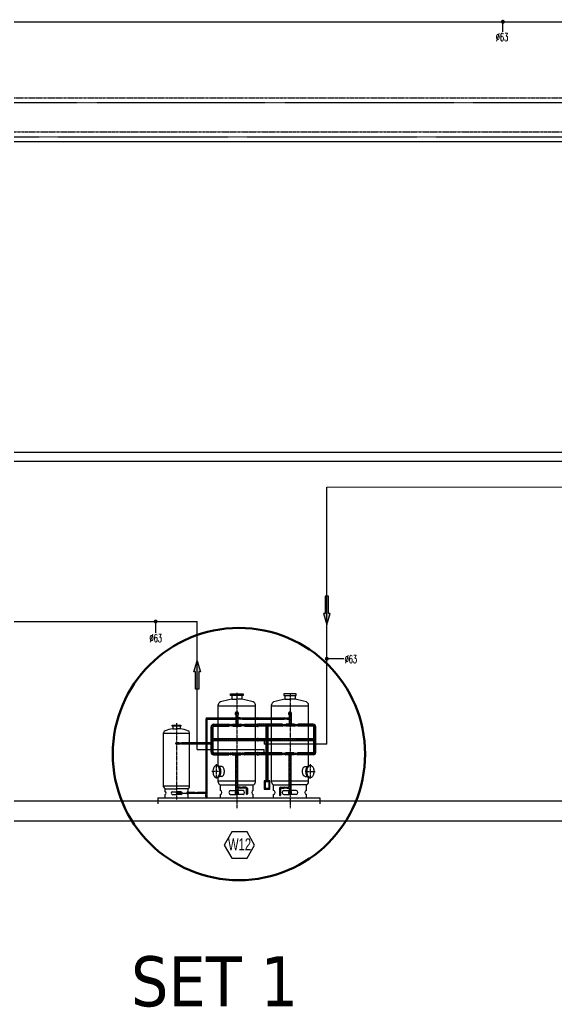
# Model space of a CAD drawing. Header units: inches. Extents: x -213476 to 33124, y -97366 to -68351.
# Drawn here: x -144792 to -139428, y -96518 to -86646 of the extents above; entities that cross this region are included whole.
import ezdxf
from ezdxf.enums import TextEntityAlignment as Align

# ---------------------------------------------------------------- set-up
doc = ezdxf.new("R2010")
doc.units = ezdxf.units.IN
doc.header["$MEASUREMENT"] = 0
for name, pattern in [('ACAD_ISO06W100', [36, 24, -3, 0, -3, 0, -3, 0, -3]), ('CENTER', [8, 5, -1, 1, -1]), ('CENTER2', [28.575, 19.05, -3.175, 3.175, -3.175]), ('SICAKSU', [1.25, 0.625, -0.125, 0.125, -0.125, 0.125, -0.125])]:
    doc.linetypes.add(name, pattern=pattern)
for name, color, linetype in [('duvar', 3, 'Continuous'), ('ok', 7, 'Continuous'), ('T-ISICİHAZ', 8, 'Continuous'), ('t-sirkülasyon', 7, 'ACAD_ISO06W100'), ('t-soguk', 161, 'Continuous'), ('t-sıcak', 10, 'SICAKSU'), ('t-temiz çap', 7, 'Continuous'), ('T-TOPLAM-ISITMA', 6, 'Continuous'), ('t-yumuşak su', 7, 'Continuous')]:
    doc.layers.add(name, color=color, linetype=linetype)
doc.layers.add('t-çap', color=2, linetype='Continuous', true_color=0xffff00)
doc.styles.add('ARIAL', font='wturkce.shx')
doc.styles.get("Standard").update_dxf_attribs({"font": 'arial.ttf'})
doc.styles.add('t-sihsemacap', font='txt.shx', dxfattribs={"width": 0.6, "height": 10})
doc.styles.add('TAHOMA', font='tahoma.ttf')
doc.linetypes.add('Yumusaksu', pattern='A,1.5,-0.15,["Ys",Standard,S=0.2,R=0,X=-0.05,Y=-0.05],-0.35', length=2)

# ---------------------------------------------------------------- blocks, each defined once
blk = doc.blocks.new('A$C12F96355')
at = {"layer": 'ok', "ltscale": 100}
blk.add_hatch(color=256, dxfattribs=at).paths.add_polyline_path([(-16.44, 1), (-16.44, -1), (-6.42, -1), (-6.42, -2.01), (0, 0), (-6.42, 2.01), (-6.42, 1)])
blk.add_lwpolyline([(-6.42, -1), (-16.44, -1), (-16.44, 1), (-6.42, 1), (-6.42, 2.01), (0, 0), (-6.42, -2.01), (-6.42, -1), (-16.44, -1)], dxfattribs=at)

msp = doc.modelspace()

# ---------------------------------------------------------------- linework, layer by layer
at = {"layer": 'duvar', "color": 3, "lineweight": -3}
for p, q in [((-213010.7, -94453.6), (-13803.3, -94453.6)), ((-213010.7, -94653.6), (-13803.3, -94653.6))]:
    msp.add_line(p, q, dxfattribs=at)
at = {"layer": 'T-ISICİHAZ', "color": 7}
for p, q in [((-142683.8, -93401), (-142683.8, -93385.7)), ((-142683.8, -93385.7), (-142559.1, -93385.7)), ((-142559.1, -93385.7), (-142559.1, -93401)), ((-142027.3, -93385.7), (-142152, -93385.7)), ((-142152, -93385.7), (-142152, -93401)), ((-142027.3, -93401), (-142027.3, -93385.7)), ((-142559.1, -93401), (-142683.8, -93401)), ((-142152, -93401), (-142027.3, -93401)), ((-142807.5, -93503.9), (-142435.5, -93503.9)), ((-142631.5, -93582.5), (-142631.5, -93626.1)), ((-142611.5, -93582.5), (-142611.5, -93626.1)), ((-142275.7, -93503.9), (-141903.7, -93503.9)), ((-142099.7, -93582.5), (-142099.7, -93626.1)), ((-142079.7, -93582.5), (-142079.7, -93689.1)), ((-142931.7, -93641.1), (-142931.7, -93874.8)), ((-142919.7, -93641.1), (-142919.7, -93874.8)), ((-142916.7, -93626.1), (-142631.5, -93626.1)), ((-142916.7, -93638.1), (-142631.5, -93638.1)), ((-142631.5, -93638.1), (-142631.5, -93689.1)), ((-142588.2, -93626.1), (-142611.5, -93626.1)), ((-142588.2, -93638.1), (-142611.5, -93638.1)), ((-142611.5, -93638.1), (-142611.5, -93689.1)), ((-142588.2, -93638.1), (-142588.2, -93626.1)), ((-142587, -93638.1), (-142564.3, -93626.1)), ((-142564.3, -93638.1), (-142587, -93626.1)), ((-142587, -93638.1), (-142587, -93626.1)), ((-142564.3, -93638.1), (-142564.3, -93626.1)), ((-142563.2, -93626.1), (-142414.4, -93626.1)), ((-142563.2, -93638.1), (-142563.2, -93626.1)), ((-142563.2, -93638.1), (-142414.4, -93638.1)), ((-142413, -93626.1), (-142412.4, -93626.1)), ((-142413, -93638.1), (-142412.4, -93638.1)), ((-142411, -93626.1), (-142148, -93626.1)), ((-142411, -93638.1), (-142148, -93638.1)), ((-142148, -93638.1), (-142148, -93626.1)), ((-142146.8, -93638.1), (-142146.8, -93626.1)), ((-142146.8, -93638.1), (-142124.2, -93626.1)), ((-142124.2, -93638.1), (-142146.8, -93626.1)), ((-142124.2, -93638.1), (-142124.2, -93626.1)), ((-142123, -93638.1), (-142123, -93626.1)), ((-142123, -93626.1), (-142099.7, -93626.1)), ((-142123, -93638.1), (-142099.7, -93638.1)), ((-142099.7, -93638.1), (-142099.7, -93689.1)), ((-143093.9, -93780.3), (-143354.3, -93780.3)), ((-143267.7, -93697.6), (-143180.4, -93697.6)), ((-143267.7, -93708.3), (-143267.7, -93697.6)), ((-143180.4, -93708.3), (-143267.7, -93708.3)), ((-143180.4, -93697.6), (-143180.4, -93708.3)), ((-142879.5, -93874.8), (-142879.5, -93714.1)), ((-142859.5, -93831.8), (-142859.5, -93714.1)), ((-142854.5, -93689.1), (-142702.9, -93689.1)), ((-142854.5, -93709.1), (-142702.9, -93709.1)), ((-142702.9, -93709.1), (-142702.9, -93689.1)), ((-142701, -93709.1), (-142701, -93689.1)), ((-142701, -93709.1), (-142663.2, -93689.1)), ((-142663.2, -93709.1), (-142701, -93689.1)), ((-142663.2, -93709.1), (-142663.2, -93689.1)), ((-142661.2, -93689.1), (-142631.5, -93689.1)), ((-142661.2, -93709.1), (-142661.2, -93689.1)), ((-142661.2, -93709.1), (-142581.7, -93709.1)), ((-142611.5, -93689.1), (-142581.7, -93689.1)), ((-142581.7, -93709.1), (-142581.7, -93689.1)), ((-142579.8, -93709.1), (-142579.8, -93689.1)), ((-142542, -93709.1), (-142579.8, -93689.1)), ((-142579.8, -93709.1), (-142542, -93689.1)), ((-142542, -93709.1), (-142542, -93689.1)), ((-142540, -93689.1), (-142414.8, -93689.1)), ((-142540, -93709.1), (-142540, -93689.1)), ((-142540, -93709.1), (-142414.8, -93709.1)), ((-142412.5, -93689.1), (-142411.2, -93689.1)), ((-142412.5, -93709.1), (-142411.2, -93709.1)), ((-142171.1, -93689.1), (-142408.8, -93689.1)), ((-142171.1, -93709.1), (-142408.8, -93709.1)), ((-142328.8, -93831.8), (-142328.8, -93709.1)), ((-142308.8, -93831.8), (-142308.8, -93709.1)), ((-142171.1, -93709.1), (-142171.1, -93689.1)), ((-142169.2, -93709.1), (-142169.2, -93689.1)), ((-142169.2, -93709.1), (-142131.4, -93689.1)), ((-142131.4, -93709.1), (-142169.2, -93689.1)), ((-142131.4, -93709.1), (-142131.4, -93689.1)), ((-142129.4, -93709.1), (-142129.4, -93689.1)), ((-142099.7, -93689.1), (-142129.4, -93689.1)), ((-142049.9, -93709.1), (-142129.4, -93709.1)), ((-142049.9, -93689.1), (-142079.7, -93689.1)), ((-142049.9, -93709.1), (-142049.9, -93689.1)), ((-142048, -93709.1), (-142010.2, -93689.1)), ((-142010.2, -93709.1), (-142048, -93689.1)), ((-142048, -93709.1), (-142048, -93689.1)), ((-142010.2, -93709.1), (-142010.2, -93689.1)), ((-141856.7, -93689.1), (-142008.2, -93689.1)), ((-142008.2, -93709.1), (-142008.2, -93689.1)), ((-141856.7, -93709.1), (-142008.2, -93709.1)), ((-141851.7, -93831.8), (-141851.7, -93714.1)), ((-141831.7, -93969.4), (-141831.7, -93714.1)), ((-143200.8, -93874.8), (-143224.1, -93874.8)), ((-143200.8, -93886.8), (-143200.8, -93874.8)), ((-143199.6, -93886.8), (-143176.9, -93874.8)), ((-143176.9, -93886.8), (-143199.6, -93874.8)), ((-143199.6, -93886.8), (-143199.6, -93874.8)), ((-143176.9, -93886.8), (-143176.9, -93874.8)), ((-143175.8, -93886.8), (-143175.8, -93874.8)), ((-142879.5, -93874.8), (-143175.8, -93874.8)), ((-142859.5, -93831.8), (-142414.8, -93831.8)), ((-142859.5, -93969.4), (-142859.5, -93851.8)), ((-142859.5, -93851.8), (-142414.8, -93851.8)), ((-142412.5, -93831.8), (-142411.2, -93831.8)), ((-142412.5, -93851.8), (-142411.2, -93851.8)), ((-142408.8, -93831.8), (-141851.7, -93831.8)), ((-142408.8, -93851.8), (-141851.7, -93851.8)), ((-142328.8, -93974.4), (-142328.8, -93851.8)), ((-142308.8, -93974.4), (-142308.8, -93851.8)), ((-141851.7, -93969.4), (-141851.7, -93851.8)), ((-143200.8, -93886.8), (-143224.1, -93886.8)), ((-142879.5, -93886.8), (-143175.8, -93886.8)), ((-142931.7, -93886.8), (-142931.7, -94367.6)), ((-142919.7, -93886.8), (-142919.7, -94387.1)), ((-142879.5, -93969.4), (-142879.5, -93886.8)), ((-142854.5, -93974.4), (-142702.9, -93974.4)), ((-142702.9, -93974.4), (-142702.9, -93994.4)), ((-142663.2, -93974.4), (-142701, -93994.4)), ((-142701, -93974.4), (-142663.2, -93994.4)), ((-142701, -93974.4), (-142701, -93994.4)), ((-142663.2, -93974.4), (-142663.2, -93994.4)), ((-142661.2, -93974.4), (-142661.2, -93994.4)), ((-142661.2, -93974.4), (-142581.7, -93974.4)), ((-142581.7, -93974.4), (-142581.7, -93994.4)), ((-142579.8, -93974.4), (-142542, -93994.4)), ((-142542, -93974.4), (-142579.8, -93994.4)), ((-142579.8, -93974.4), (-142579.8, -93994.4)), ((-142542, -93974.4), (-142542, -93994.4)), ((-142540, -93974.4), (-142540, -93994.4)), ((-142414.8, -93974.4), (-142540, -93974.4)), ((-142412.5, -93974.4), (-142411.2, -93974.4)), ((-142171.1, -93974.4), (-142408.8, -93974.4)), ((-142171.1, -93974.4), (-142171.1, -93994.4)), ((-142169.2, -93974.4), (-142169.2, -93994.4)), ((-142169.2, -93974.4), (-142131.4, -93994.4)), ((-142131.4, -93974.4), (-142169.2, -93994.4)), ((-142131.4, -93974.4), (-142131.4, -93994.4)), ((-142129.4, -93974.4), (-142129.4, -93994.4)), ((-142049.9, -93974.4), (-142129.4, -93974.4)), ((-142049.9, -93974.4), (-142049.9, -93994.4)), ((-142048, -93974.4), (-142048, -93994.4)), ((-142010.2, -93974.4), (-142048, -93994.4)), ((-142048, -93974.4), (-142010.2, -93994.4)), ((-142010.2, -93974.4), (-142010.2, -93994.4)), ((-142008.2, -93974.4), (-142008.2, -93994.4)), ((-141856.7, -93974.4), (-142008.2, -93974.4)), ((-142854.5, -93994.4), (-142702.9, -93994.4)), ((-142661.2, -93994.4), (-142631.5, -93994.4)), ((-142631.5, -94371.2), (-142631.5, -93994.4)), ((-142611.5, -93994.4), (-142581.7, -93994.4)), ((-142611.5, -94316.2), (-142611.5, -93994.4)), ((-142414.8, -93994.4), (-142540, -93994.4)), ((-142412.5, -93994.4), (-142411.2, -93994.4)), ((-142171.1, -93994.4), (-142408.8, -93994.4)), ((-142328.8, -94255.2), (-142328.8, -93994.4)), ((-142308.8, -94255.2), (-142308.8, -93994.4)), ((-142099.7, -93994.4), (-142129.4, -93994.4)), ((-142099.7, -94316.2), (-142099.7, -93994.4)), ((-142049.9, -93994.4), (-142079.7, -93994.4)), ((-142079.7, -94371.2), (-142079.7, -93994.4)), ((-141856.7, -93994.4), (-142008.2, -93994.4)), ((-142815.9, -94100.4), (-142826.1, -94100.4)), ((-142773.5, -94111.6), (-142795.6, -94111.6)), ((-141965.5, -94157.2), (-141965.1, -94151.1)), ((-141965.5, -94163.4), (-141965.5, -94157.2)), ((-141965.1, -94169.6), (-141965.5, -94163.4)), ((-141965.1, -94151.1), (-141964.2, -94145.1)), ((-141964.3, -94175.6), (-141965.1, -94169.6)), ((-141963, -94181.3), (-141964.3, -94175.6)), ((-141964.2, -94145.1), (-141962.9, -94139.4)), ((-141962.9, -94139.4), (-141961.2, -94134)), ((-141961.2, -94134), (-141959.1, -94129)), ((-141959.1, -94129), (-141956.7, -94124.5)), ((-141956.7, -94124.5), (-141954, -94120.6)), ((-141954, -94120.6), (-141951, -94117.4)), ((-141951, -94117.4), (-141947.9, -94114.8)), ((-141947.9, -94114.8), (-141944.6, -94113)), ((-141944.6, -94113), (-141941.1, -94111.9)), ((-141941.1, -94111.9), (-141937.7, -94111.6)), ((-141937.7, -94111.6), (-141915.5, -94111.6)), ((-141930.2, -94161.4), (-141930, -94154.5)), ((-141930, -94168.3), (-141930.2, -94161.4)), ((-141930, -94154.5), (-141929.3, -94147.7)), ((-141929.4, -94175.1), (-141930, -94168.3)), ((-141928.3, -94181.7), (-141929.4, -94175.1)), ((-141929.3, -94147.7), (-141928.2, -94141.1)), ((-141928.2, -94141.1), (-141926.7, -94134.7)), ((-141927.7, -94161.4), (-141927.5, -94154.5)), ((-141927.5, -94168.3), (-141927.7, -94161.4)), ((-141927.5, -94154.5), (-141926.8, -94147.7)), ((-141926.9, -94175.1), (-141927.5, -94168.3)), ((-141925.8, -94181.7), (-141926.9, -94175.1)), ((-141926.8, -94147.7), (-141925.7, -94141.1)), ((-141926.7, -94134.7), (-141924.8, -94128.7)), ((-141925.7, -94141.1), (-141924.2, -94134.7)), ((-141924.9, -94157.5), (-141924.3, -94149.8)), ((-141924.9, -94165.2), (-141924.9, -94157.5)), ((-141924.4, -94172.9), (-141924.9, -94165.2)), ((-141924.8, -94128.7), (-141922.5, -94123.1)), ((-141923.3, -94180.4), (-141924.4, -94172.9)), ((-141924.3, -94149.8), (-141923.2, -94142.4)), ((-141924.2, -94134.7), (-141922.3, -94128.7)), ((-141923.2, -94142.4), (-141921.5, -94135.2)), ((-141922.5, -94123.1), (-141919.9, -94118)), ((-141922.3, -94128.7), (-141920, -94123.1)), ((-141921.5, -94135.2), (-141919.4, -94128.5)), ((-141920, -94123.1), (-141917.4, -94118)), ((-141919.9, -94118), (-141917, -94113.4)), ((-141919.9, -94159.7), (-141919.5, -94151.5)), ((-141919.8, -94167.8), (-141919.9, -94159.7)), ((-141919, -94175.9), (-141919.8, -94167.8)), ((-141919.5, -94151.5), (-141918.4, -94143.5)), ((-141919.4, -94128.5), (-141916.8, -94122.2)), ((-141917.7, -94183.7), (-141919, -94175.9)), ((-141918.4, -94143.5), (-141916.8, -94135.9)), ((-141917.4, -94118), (-141914.5, -94113.4)), ((-141917, -94113.4), (-141913.8, -94109.5)), ((-141916.8, -94122.2), (-141913.8, -94116.6)), ((-141916.8, -94135.9), (-141914.5, -94128.7)), ((-141914.5, -94113.4), (-141911.3, -94109.5)), ((-141914.5, -94128.7), (-141911.8, -94122.1)), ((-141913.8, -94109.5), (-141910.4, -94106.2)), ((-141913.8, -94116.6), (-141910.5, -94111.8)), ((-141911.8, -94122.1), (-141908.6, -94116.3)), ((-141911.3, -94109.5), (-141907.9, -94106.2)), ((-141910.5, -94111.8), (-141906.8, -94107.7)), ((-141910.4, -94106.2), (-141906.7, -94103.6)), ((-141908.6, -94116.3), (-141905, -94111.2)), ((-141907.9, -94106.2), (-141904.3, -94103.6)), ((-141906.8, -94107.7), (-141902.8, -94104.5)), ((-141906.7, -94103.6), (-141903, -94101.8)), ((-141905, -94111.2), (-141901, -94107)), ((-141904.3, -94103.6), (-141900.5, -94101.8)), ((-141903, -94101.8), (-141899.2, -94100.7)), ((-141902.8, -94104.5), (-141898.7, -94102.2)), ((-141901, -94107), (-141896.8, -94103.8)), ((-141900.5, -94101.8), (-141896.7, -94100.7)), ((-141899.2, -94100.7), (-141895.3, -94100.4)), ((-141898.7, -94102.2), (-141894.4, -94100.8)), ((-141896.8, -94103.8), (-141892.4, -94101.7)), ((-141896.7, -94100.7), (-141892.8, -94100.4)), ((-141895.3, -94100.4), (-141885, -94100.4)), ((-141894.4, -94100.8), (-141890, -94100.4)), ((-141892.4, -94101.7), (-141887.8, -94100.6)), ((-141887.8, -94100.6), (-141883.2, -94100.6)), ((-141883.2, -94100.6), (-141878.6, -94101.7)), ((-141878.6, -94101.7), (-141874.2, -94103.8)), ((-141874.2, -94103.8), (-141869.9, -94107)), ((-141869.9, -94107), (-141866, -94111.2)), ((-141866, -94111.2), (-141862.4, -94116.3)), ((-141862.4, -94116.3), (-141859.2, -94122.1)), ((-141859.2, -94122.1), (-141856.4, -94128.7)), ((-141856.4, -94128.7), (-141854.2, -94135.9)), ((-141854.2, -94135.9), (-141852.6, -94143.5)), ((-141852, -94175.9), (-141853.3, -94183.7)), ((-141852.6, -94143.5), (-141851.5, -94151.5)), ((-141851.2, -94167.8), (-141852, -94175.9)), ((-141851.5, -94151.5), (-141851, -94159.7)), ((-141851, -94159.7), (-141851.2, -94167.8)), ((-142815.5, -94223), (-142825.5, -94223)), ((-142807.5, -94255.2), (-142435.5, -94255.2)), ((-142773.2, -94209.6), (-142793.9, -94209.6)), ((-142346.8, -94255.2), (-142346.8, -94337)), ((-142290.7, -94255.2), (-142346.8, -94255.2)), ((-142290.7, -94337), (-142290.7, -94255.2)), ((-142275.7, -94255.2), (-141903.7, -94255.2)), ((-141961.3, -94186.7), (-141963, -94181.3)), ((-141959.3, -94191.8), (-141961.3, -94186.7)), ((-141956.9, -94196.3), (-141959.3, -94191.8)), ((-141954.2, -94200.2), (-141956.9, -94196.3)), ((-141951.3, -94203.5), (-141954.2, -94200.2)), ((-141948.1, -94206.2), (-141951.3, -94203.5)), ((-141944.8, -94208.1), (-141948.1, -94206.2)), ((-141941.4, -94209.2), (-141944.8, -94208.1)), ((-141937.9, -94209.6), (-141941.4, -94209.2)), ((-141937.9, -94209.6), (-141917.2, -94209.6)), ((-141926.8, -94188.1), (-141928.3, -94181.7)), ((-141925, -94194.2), (-141926.8, -94188.1)), ((-141924.4, -94188.1), (-141925.8, -94181.7)), ((-141922.7, -94199.8), (-141925, -94194.2)), ((-141922.5, -94194.2), (-141924.4, -94188.1)), ((-141921.7, -94187.6), (-141923.3, -94180.4)), ((-141920.1, -94205), (-141922.7, -94199.8)), ((-141920.2, -94199.8), (-141922.5, -94194.2)), ((-141919.6, -94194.4), (-141921.7, -94187.6)), ((-141917.7, -94205), (-141920.2, -94199.8)), ((-141917.2, -94209.6), (-141920.1, -94205)), ((-141917.1, -94200.7), (-141919.6, -94194.4)), ((-141915.7, -94191.1), (-141917.7, -94183.7)), ((-141914.8, -94209.6), (-141917.7, -94205)), ((-141914.1, -94213.6), (-141917.2, -94209.6)), ((-141914.1, -94206.3), (-141917.1, -94200.7)), ((-141913.2, -94198), (-141915.7, -94191.1)), ((-141911.6, -94213.6), (-141914.8, -94209.6)), ((-141910.7, -94211.2), (-141914.1, -94206.3)), ((-141910.7, -94216.9), (-141914.1, -94213.6)), ((-141910.3, -94204.3), (-141913.2, -94198)), ((-141908.2, -94216.9), (-141911.6, -94213.6)), ((-141907.1, -94215.4), (-141910.7, -94211.2)), ((-141907.1, -94219.5), (-141910.7, -94216.9)), ((-141906.9, -94209.8), (-141910.3, -94204.3)), ((-141904.6, -94219.5), (-141908.2, -94216.9)), ((-141903.1, -94218.7), (-141907.1, -94215.4)), ((-141903.4, -94221.5), (-141907.1, -94219.5)), ((-141903.1, -94214.4), (-141906.9, -94209.8)), ((-141900.9, -94221.5), (-141904.6, -94219.5)), ((-141899.5, -94222.6), (-141903.4, -94221.5)), ((-141898.9, -94218.1), (-141903.1, -94214.4)), ((-141899, -94221.1), (-141903.1, -94218.7)), ((-141897, -94222.6), (-141900.9, -94221.5)), ((-141895.6, -94223), (-141899.5, -94222.6)), ((-141894.7, -94222.5), (-141899, -94221.1)), ((-141894.6, -94220.8), (-141898.9, -94218.1)), ((-141893.2, -94223), (-141897, -94222.6)), ((-141895.6, -94223), (-141885.6, -94223)), ((-141890.4, -94223), (-141894.7, -94222.5)), ((-141890.1, -94222.4), (-141894.6, -94220.8)), ((-141885.5, -94223), (-141890.1, -94222.4)), ((-141880.9, -94222.4), (-141885.5, -94223)), ((-141876.4, -94220.8), (-141880.9, -94222.4)), ((-141872, -94218.1), (-141876.4, -94220.8)), ((-141867.9, -94214.4), (-141872, -94218.1)), ((-141864.1, -94209.8), (-141867.9, -94214.4)), ((-141860.7, -94204.3), (-141864.1, -94209.8)), ((-141857.7, -94198), (-141860.7, -94204.3)), ((-141855.3, -94191.1), (-141857.7, -94198)), ((-141853.3, -94183.7), (-141855.3, -94191.1)), ((-143093.9, -94306.2), (-143354.3, -94306.2)), ((-143229.7, -94367.6), (-143229.7, -94363)), ((-143217.7, -94367.6), (-143217.7, -94363)), ((-143170.7, -94370.6), (-143214.7, -94370.6)), ((-143037.2, -94370.6), (-143118.6, -94370.6)), ((-143037.2, -94370.6), (-143037.2, -94382.6)), ((-143036, -94370.6), (-143036, -94382.6)), ((-143013.4, -94370.6), (-143036, -94382.6)), ((-143036, -94370.6), (-143013.4, -94382.6)), ((-143013.4, -94370.6), (-143013.4, -94382.6)), ((-143012.2, -94370.6), (-143012.2, -94382.6)), ((-142934.7, -94370.6), (-143012.2, -94370.6)), ((-142588.2, -94316.2), (-142611.5, -94316.2)), ((-142588.2, -94328.2), (-142611.5, -94328.2)), ((-142611.5, -94328.2), (-142611.5, -94371.2)), ((-142588.2, -94328.2), (-142588.2, -94316.2)), ((-142587, -94328.2), (-142587, -94316.2)), ((-142564.3, -94328.2), (-142587, -94316.2)), ((-142587, -94328.2), (-142564.3, -94316.2)), ((-142564.3, -94328.2), (-142564.3, -94316.2)), ((-142563.2, -94328.2), (-142563.2, -94316.2)), ((-142531, -94316.2), (-142563.2, -94316.2)), ((-142531, -94328.2), (-142563.2, -94328.2)), ((-142528, -94331.2), (-142528, -94385.9)), ((-142516, -94331.2), (-142516, -94385.9)), ((-142346.8, -94337), (-142290.7, -94337)), ((-142195.1, -94331.2), (-142195.1, -94398.6)), ((-142183.1, -94331.2), (-142183.1, -94398.6)), ((-142180.1, -94316.2), (-142148, -94316.2)), ((-142180.1, -94328.2), (-142148, -94328.2)), ((-142148, -94328.2), (-142148, -94316.2)), ((-142146.8, -94328.2), (-142146.8, -94316.2)), ((-142146.8, -94328.2), (-142124.2, -94316.2)), ((-142124.2, -94328.2), (-142146.8, -94316.2)), ((-142124.2, -94328.2), (-142124.2, -94316.2)), ((-142123, -94328.2), (-142123, -94316.2)), ((-142123, -94316.2), (-142099.7, -94316.2)), ((-142123, -94328.2), (-142099.7, -94328.2)), ((-142099.7, -94328.2), (-142099.7, -94371.2)), ((-143170.7, -94382.6), (-143214.7, -94382.6)), ((-143037.2, -94382.6), (-143118.6, -94382.6)), ((-142934.7, -94382.6), (-143012.2, -94382.6)), ((-142931.7, -94387.1), (-142931.7, -94385.6)), ((-142931.7, -94387.1), (-142919.7, -94387.1)), ((-142931.7, -94388.3), (-142919.7, -94388.3)), ((-142931.7, -94388.3), (-142919.7, -94410.9)), ((-142931.7, -94410.9), (-142919.7, -94388.3)), ((-142931.7, -94410.9), (-142919.7, -94410.9)), ((-142931.7, -94412.1), (-142919.7, -94412.1)), ((-142931.7, -94412.1), (-142931.7, -94421.4)), ((-142919.7, -94412.1), (-142919.7, -94421.4))]:
    msp.add_line(p, q, dxfattribs=at)
at = {"layer": 'T-ISICİHAZ', "color": 7, "linetype": 'CENTER2', "ltscale": 0.5}
for p, q in [((-142621.5, -93375.8), (-142621.5, -94527.6)), ((-142089.7, -93377.4), (-142089.7, -94527.6)), ((-143224.1, -93678.2), (-143224.1, -94441.9))]:
    msp.add_line(p, q, dxfattribs=at)
at = {"layer": 'T-ISICİHAZ', "color": 240}
for p, q in [((-142672.8, -93401), (-142672.8, -93438.1)), ((-142672.8, -93438.1), (-142621.5, -93438.1)), ((-142570.2, -93438.1), (-142621.5, -93438.1)), ((-142570.2, -93401), (-142570.2, -93438.1)), ((-142141, -93401), (-142141, -93438.1)), ((-142141, -93438.1), (-142089.7, -93438.1)), ((-142038.4, -93438.1), (-142089.7, -93438.1)), ((-142038.4, -93401), (-142038.4, -93438.1)), ((-142807.5, -93689.1), (-142807.5, -93493.5)), ((-142435.5, -93689.1), (-142435.5, -93493.5)), ((-142275.7, -93689.1), (-142275.7, -93493.5)), ((-141903.7, -93689.1), (-141903.7, -93493.5)), ((-143354.3, -94313.9), (-143354.3, -93773)), ((-143260, -93708.3), (-143260, -93734.2)), ((-143260, -93734.2), (-143224.1, -93734.2)), ((-143188.2, -93734.2), (-143224.1, -93734.2)), ((-143188.2, -93708.3), (-143188.2, -93734.2)), ((-143093.9, -94313.9), (-143093.9, -93773)), ((-142807.5, -93831.8), (-142807.5, -93709.1)), ((-142435.5, -93831.8), (-142435.5, -93709.1)), ((-142275.7, -93831.8), (-142275.7, -93709.1)), ((-141903.7, -93831.8), (-141903.7, -93709.1)), ((-142807.5, -93974.4), (-142807.5, -93851.8)), ((-142435.5, -93974.4), (-142435.5, -93851.8)), ((-142275.7, -93974.4), (-142275.7, -93851.8)), ((-141903.7, -93974.4), (-141903.7, -93851.8)), ((-142807.5, -94102.1), (-142807.5, -93994.4)), ((-142435.5, -94266.2), (-142435.5, -93994.4)), ((-142275.7, -94266.2), (-142275.7, -93994.4)), ((-141903.7, -94102.1), (-141903.7, -93994.4)), ((-142807.5, -94266.2), (-142807.5, -94221.3)), ((-141903.7, -94266.2), (-141903.7, -94221.3)), ((-143338.7, -94363), (-143338.7, -94333.4)), ((-143338.7, -94333.4), (-143224.1, -94333.4)), ((-143268.3, -94363), (-143224.1, -94363)), ((-143109.5, -94333.4), (-143224.1, -94333.4)), ((-143179.9, -94363), (-143224.1, -94363)), ((-143109.5, -94363), (-143109.5, -94333.4)), ((-142785.2, -94351.7), (-142785.2, -94294)), ((-142785.2, -94294), (-142457.8, -94294)), ((-142684.7, -94351.7), (-142621.5, -94351.7)), ((-142558.3, -94351.7), (-142621.5, -94351.7)), ((-142457.8, -94351.7), (-142457.8, -94294)), ((-142253.4, -94351.7), (-142253.4, -94294)), ((-142253.4, -94294), (-142089.7, -94294)), ((-142152.9, -94351.7), (-142089.7, -94351.7)), ((-141926, -94294), (-142089.7, -94294)), ((-142026.5, -94351.7), (-142089.7, -94351.7)), ((-141926, -94351.7), (-141926, -94294)), ((-143338.7, -94425.2), (-143338.7, -94390.3)), ((-143268.3, -94390.3), (-143224.1, -94390.3)), ((-143179.9, -94390.3), (-143224.1, -94390.3)), ((-143109.5, -94425.2), (-143109.5, -94390.3)), ((-142785.2, -94425.2), (-142785.2, -94390.8)), ((-142684.7, -94390.8), (-142621.5, -94390.8)), ((-142558.3, -94390.8), (-142621.5, -94390.8)), ((-142457.8, -94425.2), (-142457.8, -94390.8)), ((-142253.4, -94425.2), (-142253.4, -94390.8)), ((-142152.9, -94390.8), (-142089.7, -94390.8)), ((-142026.5, -94390.8), (-142089.7, -94390.8)), ((-141926, -94425.2), (-141926, -94390.8))]:
    msp.add_line(p, q, dxfattribs=at)
at = {"layer": 'T-ISICİHAZ', "color": 1, "linetype": 'CENTER', "ltscale": 0.1}
for p, q in [((-142925.7, -93641.1), (-142925.7, -94427.8)), ((-142096.8, -93632.1), (-142916.7, -93632.1)), ((-142869.5, -93969.4), (-142869.5, -93714.1)), ((-141856.7, -93699.1), (-142854.5, -93699.1)), ((-141841.7, -93969.4), (-141841.7, -93714.1)), ((-143227, -93880.8), (-142892, -93880.8)), ((-141851.7, -93841.8), (-142859.5, -93841.8)), ((-141856.7, -93984.4), (-142854.5, -93984.4)), ((-143214.7, -94376.6), (-142924.5, -94376.6))]:
    msp.add_line(p, q, dxfattribs=at)
at = {"layer": 'T-ISICİHAZ', "color": 1}
for p, q in [((-142413, -93624.9), (-142414.4, -93624.9)), ((-142414.4, -93624.9), (-142414.4, -93639.3)), ((-142414.4, -93639.3), (-142413, -93639.3)), ((-142413, -93639.3), (-142413, -93624.9)), ((-142411, -93624.9), (-142412.4, -93624.9)), ((-142412.4, -93624.9), (-142412.4, -93639.3)), ((-142412.4, -93639.3), (-142411, -93639.3)), ((-142411, -93639.3), (-142411, -93624.9)), ((-142412.5, -93687.1), (-142414.8, -93687.1)), ((-142414.8, -93687.1), (-142414.8, -93711.1)), ((-142414.8, -93711.1), (-142412.5, -93711.1)), ((-142412.5, -93711.1), (-142412.5, -93687.1)), ((-142408.8, -93687.1), (-142411.2, -93687.1)), ((-142411.2, -93687.1), (-142411.2, -93711.1)), ((-142411.2, -93711.1), (-142408.8, -93711.1)), ((-142408.8, -93711.1), (-142408.8, -93687.1)), ((-143410.2, -94425.2), (-141792, -94425.2)), ((-143410.2, -94425.2), (-143410.2, -94485.2)), ((-141792, -94425.2), (-141792, -94485.2))]:
    msp.add_line(p, q, dxfattribs=at)
at = {"layer": 'T-ISICİHAZ', "linetype": 'CENTER'}
for p, q in [((-142318.8, -94255.2), (-142318.8, -93714.1)), ((-142189.1, -94331.2), (-142189.1, -94398.6)), ((-142096.8, -94322.2), (-142180.5, -94322.2))]:
    msp.add_line(p, q, dxfattribs=at)
at = {"layer": 'T-ISICİHAZ'}
for p, q in [((-142414.8, -93829.8), (-142414.8, -93853.8)), ((-142412.5, -93829.8), (-142414.8, -93829.8)), ((-142414.8, -93853.8), (-142412.5, -93853.8)), ((-142412.5, -93853.8), (-142412.5, -93829.8)), ((-142411.2, -93829.8), (-142411.2, -93853.8)), ((-142408.8, -93829.8), (-142411.2, -93829.8)), ((-142411.2, -93853.8), (-142408.8, -93853.8)), ((-142408.8, -93853.8), (-142408.8, -93829.8)), ((-142338.8, -94263.2), (-142338.8, -94329)), ((-142298.7, -94263.2), (-142338.8, -94263.2)), ((-142298.7, -94329), (-142298.7, -94263.2)), ((-142338.8, -94329), (-142298.7, -94329))]:
    msp.add_line(p, q, dxfattribs=at)
at = {"layer": 'T-ISICİHAZ', "color": 52, "linetype": 'Yumusaksu', "ltscale": 0.7}
for p in [(-143017.8, -93941), (-142346.7, -93984.4)]:
    msp.add_line(p, (-142346.7, -93941), dxfattribs=at)
at = {"layer": 'T-ISICİHAZ', "color": 1, "linetype": 'CENTER'}
for p, q in [((-142412.5, -93972.4), (-142414.8, -93972.4)), ((-142414.8, -93972.4), (-142414.8, -93996.4)), ((-142412.5, -93996.4), (-142412.5, -93972.4)), ((-142408.8, -93972.4), (-142411.2, -93972.4)), ((-142411.2, -93972.4), (-142411.2, -93996.4)), ((-142408.8, -93996.4), (-142408.8, -93972.4)), ((-142414.8, -93996.4), (-142412.5, -93996.4)), ((-142411.2, -93996.4), (-142408.8, -93996.4)), ((-142935.2, -94370.6), (-142935.2, -94382.6)), ((-142931.7, -94367.1), (-142919.7, -94367.1)), ((-142931.7, -94386.2), (-142919.7, -94386.2))]:
    msp.add_line(p, q, dxfattribs=at)
at = {"layer": 'T-ISICİHAZ', "color": 7, "linetype": 'CENTER2', "ltscale": 0.15}
for p, q in [((-142773.3, -94161.7), (-142872.9, -94161.7)), ((-142825.5, -94230.1), (-142825.5, -94087.9)), ((-141937.9, -94161.7), (-141838.3, -94161.7)), ((-141885.6, -94230.1), (-141885.6, -94087.9))]:
    msp.add_line(p, q, dxfattribs=at)
at = {"layer": 'T-ISICİHAZ', "color": 7, "extrusion": (0, 0, -1)}
for p, q in [((-142859.8, -94153), (-142860.1, -94164.6)), ((-142860.1, -94164.6), (-142859.2, -94176.1)), ((-142858.3, -94141.7), (-142859.8, -94153)), ((-142859.2, -94176.1), (-142857, -94187.2)), ((-142855.5, -94131.1), (-142858.3, -94141.7)), ((-142851.7, -94121.6), (-142855.5, -94131.1)), ((-142847, -94113.5), (-142851.7, -94121.6)), ((-142841.5, -94107.2), (-142847, -94113.5)), ((-142835.4, -94102.9), (-142841.5, -94107.2)), ((-142829, -94100.7), (-142835.4, -94102.9)), ((-142822.4, -94100.7), (-142829, -94100.7)), ((-142816, -94102.9), (-142822.4, -94100.7)), ((-142814.8, -94101.3), (-142821.1, -94100.4)), ((-142814.9, -94100.7), (-142818.6, -94100.4)), ((-142809.9, -94107.2), (-142816, -94102.9)), ((-142809.5, -94101.3), (-142815.9, -94100.4)), ((-142811.2, -94101.7), (-142814.9, -94100.7)), ((-142808.6, -94104.3), (-142814.8, -94101.3)), ((-142807.5, -94103.4), (-142811.2, -94101.7)), ((-142804.4, -94113.5), (-142809.9, -94107.2)), ((-142803.3, -94104.3), (-142809.5, -94101.3)), ((-142802.9, -94109.3), (-142808.6, -94104.3)), ((-142804, -94105.8), (-142807.5, -94103.4)), ((-142799.6, -94121.6), (-142804.4, -94113.5)), ((-142800.7, -94108.9), (-142804, -94105.8)), ((-142797.6, -94109.3), (-142803.3, -94104.3)), ((-142797.7, -94116), (-142802.9, -94109.3)), ((-142797.6, -94112.6), (-142800.7, -94108.9)), ((-142795.8, -94131.1), (-142799.6, -94121.6)), ((-142793.4, -94124.4), (-142797.7, -94116)), ((-142792.5, -94116), (-142797.6, -94109.3)), ((-142794.7, -94116.8), (-142797.6, -94112.6)), ((-142793.1, -94141.7), (-142795.8, -94131.1)), ((-142792.1, -94121.6), (-142794.7, -94116.8)), ((-142794.3, -94187.2), (-142792.2, -94176.1)), ((-142790, -94134), (-142793.4, -94124.4)), ((-142791.6, -94153), (-142793.1, -94141.7)), ((-142788.1, -94124.4), (-142792.5, -94116)), ((-142792.2, -94176.1), (-142791.3, -94164.6)), ((-142789.8, -94126.9), (-142792.1, -94121.6)), ((-142791.3, -94164.6), (-142791.6, -94153)), ((-142787.6, -94144.5), (-142790, -94134)), ((-142787.8, -94132.6), (-142789.8, -94126.9)), ((-142789.8, -94188.8), (-142787.5, -94178.2)), ((-142784.7, -94134), (-142788.1, -94124.4)), ((-142786.2, -94138.6), (-142787.8, -94132.6)), ((-142786.4, -94155.7), (-142787.6, -94144.5)), ((-142787.5, -94178.2), (-142786.4, -94167.1)), ((-142786.4, -94167.1), (-142786.4, -94155.7)), ((-142785, -94144.9), (-142786.2, -94138.6)), ((-142786.1, -94184.2), (-142784.9, -94177.9)), ((-142784.2, -94151.4), (-142785, -94144.9)), ((-142784.9, -94177.9), (-142784.1, -94171.3)), ((-142782.4, -94144.5), (-142784.7, -94134)), ((-142784.5, -94188.8), (-142782.3, -94178.2)), ((-142783.8, -94158), (-142784.2, -94151.4)), ((-142784.1, -94171.3), (-142783.7, -94164.7)), ((-142783.7, -94164.7), (-142783.8, -94158)), ((-142781.1, -94155.7), (-142782.4, -94144.5)), ((-142782.3, -94178.2), (-142781.1, -94167.1)), ((-142781.1, -94167.1), (-142781.1, -94155.7)), ((-142768.4, -94112.3), (-142773.5, -94111.6)), ((-142763.5, -94114.7), (-142768.4, -94112.3)), ((-142758.9, -94118.6), (-142763.5, -94114.7)), ((-142754.8, -94124), (-142758.9, -94118.6)), ((-142751.3, -94130.7), (-142754.8, -94124)), ((-142748.6, -94138.4), (-142751.3, -94130.7)), ((-142746.7, -94146.9), (-142748.6, -94138.4)), ((-142748.4, -94182.3), (-142746.6, -94173.8)), ((-142745.7, -94155.8), (-142746.7, -94146.9)), ((-142746.6, -94173.8), (-142745.7, -94164.9)), ((-142745.7, -94164.9), (-142745.7, -94155.8)), ((-142857, -94187.2), (-142853.8, -94197.2)), ((-142853.8, -94197.2), (-142849.5, -94206)), ((-142849.5, -94206), (-142844.3, -94213.2)), ((-142844.3, -94213.2), (-142838.5, -94218.6)), ((-142838.5, -94218.6), (-142832.2, -94221.9)), ((-142832.2, -94221.9), (-142825.7, -94223)), ((-142825.7, -94223), (-142819.2, -94221.9)), ((-142820.8, -94223), (-142814.4, -94221.9)), ((-142819.2, -94221.9), (-142812.9, -94218.6)), ((-142818.3, -94223), (-142814.5, -94222.6)), ((-142815.5, -94223), (-142809.2, -94221.9)), ((-142814.5, -94222.6), (-142810.8, -94221.6)), ((-142814.4, -94221.9), (-142808.3, -94218.8)), ((-142812.9, -94218.6), (-142807, -94213.2)), ((-142810.8, -94221.6), (-142807.2, -94219.8)), ((-142809.2, -94221.9), (-142803, -94218.8)), ((-142808.3, -94218.8), (-142802.5, -94213.8)), ((-142807.2, -94219.8), (-142803.7, -94217.3)), ((-142807, -94213.2), (-142801.9, -94206)), ((-142803.7, -94217.3), (-142800.4, -94214.2)), ((-142803, -94218.8), (-142797.3, -94213.8)), ((-142802.5, -94213.8), (-142797.4, -94206.9)), ((-142801.9, -94206), (-142797.6, -94197.2)), ((-142800.4, -94214.2), (-142797.3, -94210.4)), ((-142797.6, -94197.2), (-142794.3, -94187.2)), ((-142797.4, -94206.9), (-142793.2, -94198.5)), ((-142797.3, -94210.4), (-142794.4, -94206.1)), ((-142797.3, -94213.8), (-142792.2, -94206.9)), ((-142794.4, -94206.1), (-142791.9, -94201.3)), ((-142793.2, -94198.5), (-142789.8, -94188.8)), ((-142792.2, -94206.9), (-142787.9, -94198.5)), ((-142791.9, -94201.3), (-142789.6, -94196)), ((-142789.6, -94196), (-142787.7, -94190.2)), ((-142787.9, -94198.5), (-142784.5, -94188.8)), ((-142787.7, -94190.2), (-142786.1, -94184.2)), ((-142773.2, -94209.6), (-142768.1, -94208.8)), ((-142768.1, -94208.8), (-142763.2, -94206.3)), ((-142763.2, -94206.3), (-142758.6, -94202.2)), ((-142758.6, -94202.2), (-142754.6, -94196.8)), ((-142754.6, -94196.8), (-142751.1, -94190)), ((-142751.1, -94190), (-142748.4, -94182.3))]:
    msp.add_line(p, q, dxfattribs=at)
at = {"layer": 'T-ISICİHAZ', "color": 4}
msp.add_lwpolyline([(-142671.2, -95027.9), (-142519.6, -95027.9), (-142443.7, -94896.5), (-142519.6, -94765.2), (-142671.2, -94765.2), (-142747.1, -94896.5)], close=True, dxfattribs=at)
at = {"layer": 'T-ISICİHAZ', "color": 1}
for centre, radius in [((-142575.7, -93632.1), 6), ((-142135.5, -93632.1), 6), ((-142682.1, -93699.1), 10), ((-142560.9, -93699.1), 10), ((-142150.3, -93699.1), 10), ((-142029.1, -93699.1), 10), ((-142150.3, -93984.4), 10), ((-142029.1, -93984.4), 10), ((-142575.7, -94322.2), 6), ((-142135.5, -94322.2), 6), ((-142925.7, -94399.6), 6)]:
    msp.add_circle(centre, radius, dxfattribs=at)
at = {"layer": 'T-ISICİHAZ', "color": 1, "linetype": 'CENTER'}
for centre, radius in [((-143188.3, -93880.8), 6), ((-142346.7, -93841.8), 10), ((-142682.1, -93984.4), 10), ((-142560.9, -93984.4), 10), ((-142346.7, -93984.4), 10), ((-143024.7, -94376.6), 6)]:
    msp.add_circle(centre, radius, dxfattribs=at)
at = {"layer": 'T-ISICİHAZ', "color": 240}
for centre, radius, start, end in [((-142771.4, -93499.5), 36.6, 112.08273, 170.54905), ((-142543.8, -94206.5), 779.2, 99.53279, 108.04748), ((-142699.2, -94206.5), 779.2, 71.95252, 80.46721), ((-142471.5, -93499.5), 36.6, 9.45095, 67.91727), ((-142239.6, -93499.5), 36.6, 112.08273, 170.54905), ((-142012, -94206.5), 779.2, 99.53279, 108.04748), ((-142167.4, -94206.5), 779.2, 71.95252, 80.46721), ((-141939.8, -93499.5), 36.6, 9.45095, 67.91727), ((-143329, -93777.2), 25.6, 112.08273, 170.54905), ((-143169.7, -94272.1), 545.4, 99.53279, 108.04748), ((-143278.5, -94272.1), 545.4, 71.95252, 80.46721), ((-143119.1, -93777.2), 25.6, 9.45095, 67.91727), ((-142771.4, -94260.2), 36.6, 189.45095, 247.91727), ((-142471.5, -94260.2), 36.6, 292.08273, 350.54905), ((-142239.6, -94260.2), 36.6, 189.45095, 247.91727), ((-141939.8, -94260.2), 36.6, 292.08273, 350.54905), ((-143329, -94309.7), 25.6, 189.45095, 247.91727), ((-143342.4, -94376.6), 14.2, 285.24013, 74.75987), ((-143264.6, -94376.6), 14.2, 105.24013, 254.75987), ((-143183.6, -94376.6), 14.2, 285.24013, 74.75987), ((-143105.8, -94376.6), 14.2, 105.24013, 254.75987), ((-143119.1, -94309.7), 25.6, 292.08273, 350.54905), ((-142790.5, -94371.2), 20.3, 285.24013, 74.75987), ((-142679.4, -94371.2), 20.3, 105.24013, 254.75987), ((-142563.6, -94371.2), 20.3, 285.24013, 74.75987), ((-142452.5, -94371.2), 20.3, 105.24013, 254.75987), ((-142258.7, -94371.2), 20.3, 285.24013, 74.75987), ((-142147.6, -94371.2), 20.3, 105.24013, 254.75987), ((-142031.8, -94371.2), 20.3, 285.24013, 74.75987), ((-141920.7, -94371.2), 20.3, 105.24013, 254.75987)]:
    msp.add_arc(centre, radius, start, end, dxfattribs=at)
at = {"layer": 'T-ISICİHAZ', "color": 7}
for centre, radius, start, end in [((-142621.5, -93582.5), 16.3, 307.91771, 232.08229), ((-142621.5, -93582.5), 10, 0, 180), ((-142089.7, -93582.5), 16.3, 307.91771, 232.08229), ((-142089.7, -93582.5), 10, 0, 180), ((-142916.7, -93641.1), 15, 90, 180), ((-142916.7, -93641.1), 3, 90, 180), ((-142636.3, -93632.1), 7.71, 308.90178, 51.09822), ((-142606.6, -93632.1), 7.71, 128.90178, 231.09822), ((-142104.5, -93632.1), 7.71, 308.90178, 51.09822), ((-142854.5, -93714.1), 25, 90, 180), ((-142854.5, -93714.1), 5, 90, 180), ((-142621.5, -93689.1), 10, 180, 0), ((-142089.7, -93689.1), 10, 180, 0), ((-141856.7, -93714.1), 25, 0, 90), ((-141856.7, -93714.1), 5, 0, 90), ((-143224.1, -93880.8), 8.8, 42.98589, 317.01411), ((-143224.1, -93880.8), 6, 90, 270), ((-142884.3, -93880.8), 7.71, 308.90178, 51.09822), ((-142859.5, -93841.8), 10, 90, 270), ((-141851.7, -93841.8), 10, 270, 90), ((-142854.5, -93969.4), 25, 180, 270), ((-142854.5, -93969.4), 5, 180, 270), ((-141856.7, -93969.4), 25, 270, 0), ((-141856.7, -93969.4), 5, 270, 0), ((-142621.5, -93994.4), 10, 0, 180), ((-142089.7, -93994.4), 10, 0, 180), ((-143214.7, -94367.6), 15, 180, 270), ((-143214.7, -94367.6), 3, 180, 270), ((-142934.7, -94367.6), 3, 270, 0), ((-142621.5, -94371.2), 16.3, 127.91771, 52.08229), ((-142621.5, -94371.2), 10, 180, 0), ((-142606.6, -94322.2), 7.71, 128.90178, 231.09822), ((-142531, -94331.2), 15, 0, 90), ((-142531, -94331.2), 3, 0, 90), ((-142180.1, -94331.2), 15, 90, 180), ((-142180.1, -94331.2), 3, 90, 180), ((-142089.7, -94371.2), 16.3, 127.91771, 52.08229), ((-142104.5, -94322.2), 7.71, 308.90178, 51.09822), ((-142089.7, -94371.2), 10, 180, 0), ((-142934.7, -94385.6), 3, 0, 90), ((-142925.7, -94416.6), 7.71, 218.90178, 321.09822), ((-142522, -94381.1), 7.71, 218.90178, 321.09822), ((-142189.1, -94393.8), 7.71, 218.90178, 321.09822)]:
    msp.add_arc(centre, radius, start, end, dxfattribs=at)
at = {"layer": 'T-ISICİHAZ'}
msp.add_arc((-142916.7, -93641.1), 9, 90, 180, dxfattribs=at)
at = {"layer": 'T-ISICİHAZ', "color": 1, "linetype": 'CENTER', "ltscale": 0.1}
for centre, start, end in [((-142854.5, -93714.1), 90, 180), ((-142854.5, -93969.4), 180, 270)]:
    msp.add_arc(centre, 15, start, end, dxfattribs=at)
at = {"layer": 'T-ISICİHAZ', "linetype": 'CENTER'}
for centre, radius, start, end in [((-141856.7, -93714.1), 15, 0, 90), ((-141856.7, -93969.4), 15, 270, 0), ((-142180.1, -94331.2), 9, 90, 180)]:
    msp.add_arc(centre, radius, start, end, dxfattribs=at)
at = {"layer": 'T-ISICİHAZ', "color": 1, "linetype": 'CENTER'}
msp.add_arc((-143214.7, -94367.6), 9, 180, 270, dxfattribs=at)
at = {"layer": 't-sirkülasyon', "ltscale": 0.04}
for p, q in [((-169707.2, -87426, 0), (-112672.9, -87426, 0)), ((-157724.2, -87767.2, 0), (-112672.9, -87767.2, 0))]:
    msp.add_line(p, q, dxfattribs=at)
at = {"layer": 't-soguk'}
for p, q in [((-154679, -90970.3), (-121471.9, -90970.3, 0)), ((-141721.6, -91319.6), (-121631.9, -91288, 0)), ((-141721.6, -93887.1), (-141721.6, -91319.6)), ((-142346.7, -93841.8), (-142346.7, -93887.1)), ((-141721.6, -93887.1), (-142346.7, -93887.1))]:
    msp.add_line(p, q, dxfattribs=at)
at = {"layer": 't-sıcak'}
for p, q in [((-168411.7, -87474, 0), (-112672.9, -87474, 0)), ((-161246.2, -87815.2, 0), (-112672.9, -87815.2, 0))]:
    msp.add_line(p, q, dxfattribs=at)
at = {"layer": 't-temiz çap', "color": 7, "ltscale": 0.5}
msp.add_line((-143432.7, -92775.9), (-143432.7, -92661.6), dxfattribs=at)
at = {"layer": 'T-TOPLAM-ISITMA', "color": 132, "lineweight": 53}
msp.add_circle((-142600.7, -93986.8), 1261.1, dxfattribs=at)
at = {"layer": 't-yumuşak su', "color": 52, "linetype": 'Yumusaksu', "ltscale": 0.7}
for p, q in [((-211797, -86665.8, 0), (-138070.3, -86665.8, 0)), ((-154832.5, -87863.2, 0), (-112672.9, -87863.2, 0)), ((-167149.8, -91059.6), (-138206.2, -91059.6)), ((-146021.1, -92661.6), (-143017.8, -92661.6)), ((-143017.8, -93941), (-143017.8, -92661.6))]:
    msp.add_line(p, q, dxfattribs=at)
at = {"layer": 't-çap', "color": 7}
for p, q in [((-139961.5, -86765), (-139961.5, -86665.8)), ((-141550.3, -93033.9), (-141721.6, -93033.9))]:
    msp.add_line(p, q, dxfattribs=at)
at = {"layer": 't-çap', "color": 7, "const_width": 20}
for points in [[(-139971.5, -86665.8, 1), (-139951.5, -86665.8, 1)], [(-141731.6, -93033.9, 1), (-141711.6, -93033.9, 1)]]:
    msp.add_lwpolyline(points, format="xyb", close=True, dxfattribs=at)
at = {"layer": 't-çap', "color": 7, "ltscale": 20, "const_width": 20}
msp.add_lwpolyline([(-143442.7, -92661.6, 1), (-143422.7, -92661.6, 1)], format="xyb", close=True, dxfattribs=at)

# ---------------------------------------------------------------- block references
at = {"layer": 'ok', "color": 0, "ltscale": 100}
for p, xscale, yscale, zscale, rotation in [((-141721.6, -92694), -17.28000000026077, 17.27999999979511, 17.28, 89.99999999999977), ((-143017.8, -93054.2), 17.28000000026077, 17.28000000026077, 17.28000000026077, 90)]:
    msp.add_blockref('A$C12F96355', p, dxfattribs=dict(at, xscale=xscale, yscale=yscale, zscale=zscale, rotation=rotation))

# ---------------------------------------------------------------- texts
at = {"layer": 'T-ISICİHAZ', "color": 7, "style": 'ARIAL', "width": 0.7}
msp.add_text('W12', height=120, dxfattribs=at).set_placement((-142594.1, -94949.3), align=Align.CENTER)
at = {"layer": 't-temiz çap', "color": 7, "ltscale": 0.5, "style": 't-sihsemacap', "width": 0.6}
for p in [(-140032, -86818.8), (-143493.5, -92827.4)]:
    msp.add_text('%%C63', height=80, dxfattribs=at).set_placement(p, align=Align.MIDDLE_LEFT)
at = {"layer": 'T-TOPLAM-ISITMA', "color": 132, "insert": (-143679.5, -96008.2), "char_height": 500, "attachment_point": 1, "style": 'TAHOMA'}
msp.add_mtext_dynamic_manual_height_columns('{\\C30;\\c2254834;SET 1}', width=1988.437, gutter_width=50, heights=[0], dxfattribs=at)
at = {"layer": 't-yumuşak su', "color": 52, "linetype": 'Yumusaksu', "ltscale": 0.5, "style": 't-sihsemacap', "width": 0.6}
msp.add_text('%%C63', height=80, dxfattribs=at).set_placement((-141543.1, -93037.7), align=Align.MIDDLE_LEFT)

doc.saveas('drawing.dxf')
